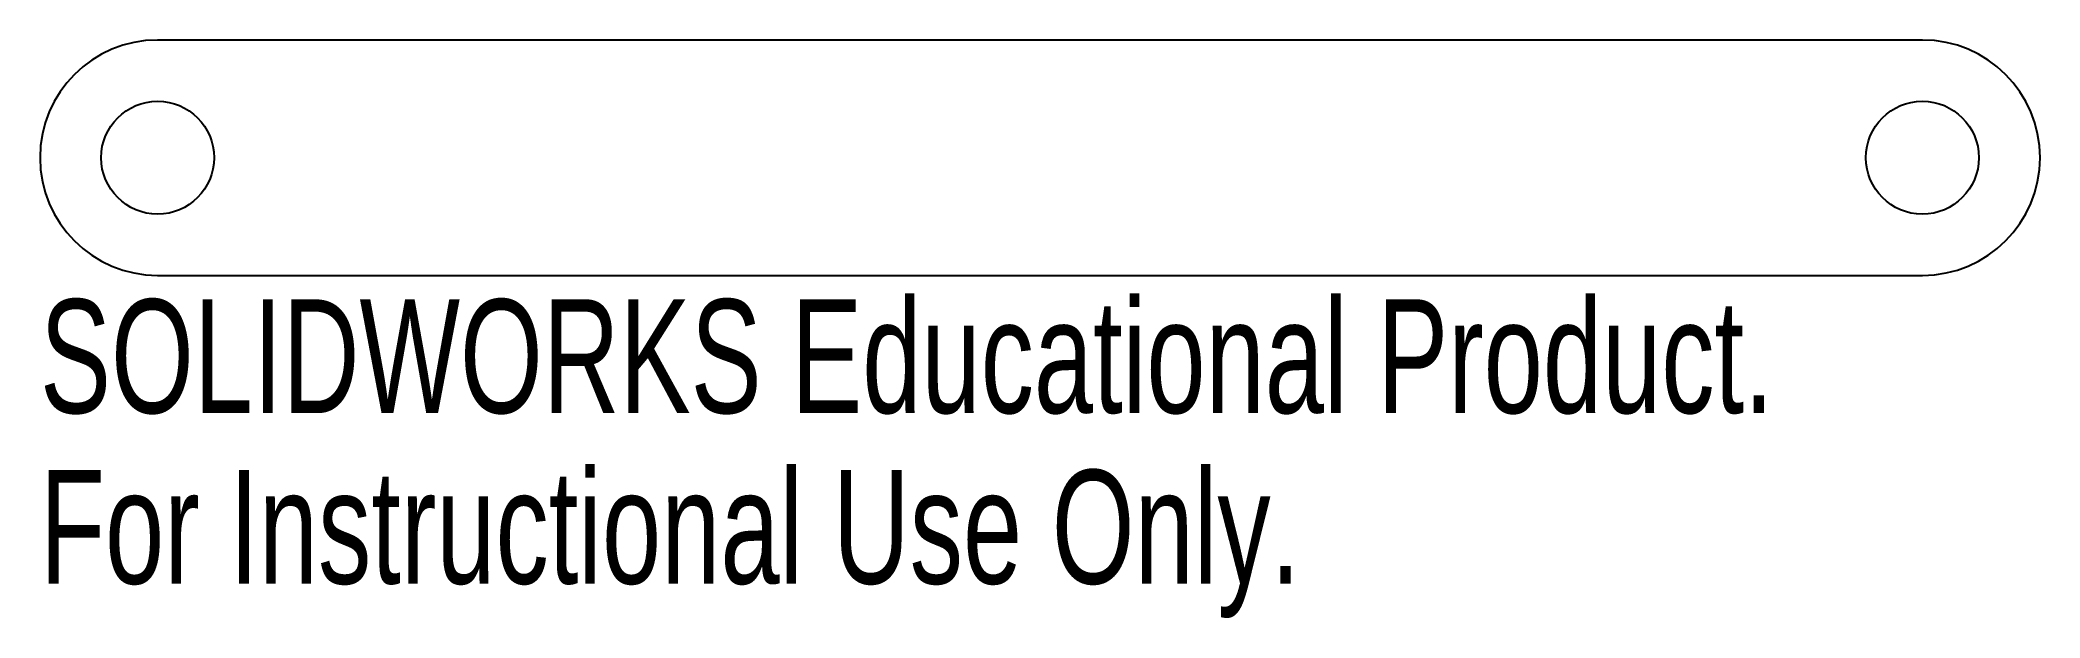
# Model space of a CAD drawing. Header units: millimetres. Extents: x 115.1 to 200.1, y 175.5 to 200.
import ezdxf

# ---------------------------------------------------------------- set-up
doc = ezdxf.new("R2010")
doc.units = ezdxf.units.MM
doc.styles.add('SLDTEXTSTYLE0', font='TXT', dxfattribs={"width": 0.7})

msp = doc.modelspace()

# ---------------------------------------------------------------- linework, layer by layer
at = {"color": 7, "linetype": 'Continuous', "lineweight": 25}
for p, q in [((195.079, 200.032), (120.079, 200.032)), ((120.079, 190.032), (195.079, 190.032))]:
    msp.add_line(p, q, dxfattribs=at)
for centre in [(120.079, 195.032), (195.079, 195.032)]:
    msp.add_circle(centre, 2.4, dxfattribs=at)
for centre, start, end in [((120.079, 195.032), 90, 270), ((195.079, 195.032), 270, 90)]:
    msp.add_arc(centre, 5, start, end, dxfattribs=at)

# ---------------------------------------------------------------- texts
at = {"color": 7, "linetype": 'Continuous', "char_height": 4.83362, "attachment_point": 1, "style": 'SLDTEXTSTYLE0'}
for s, insert in [('SOLIDWORKS Educational Product.', (115.079, 189.013)), ('For Instructional Use Only.', (115.079, 181.762))]:
    msp.add_mtext(s, dxfattribs=dict(at, insert=insert))

doc.saveas('drawing.dxf')
